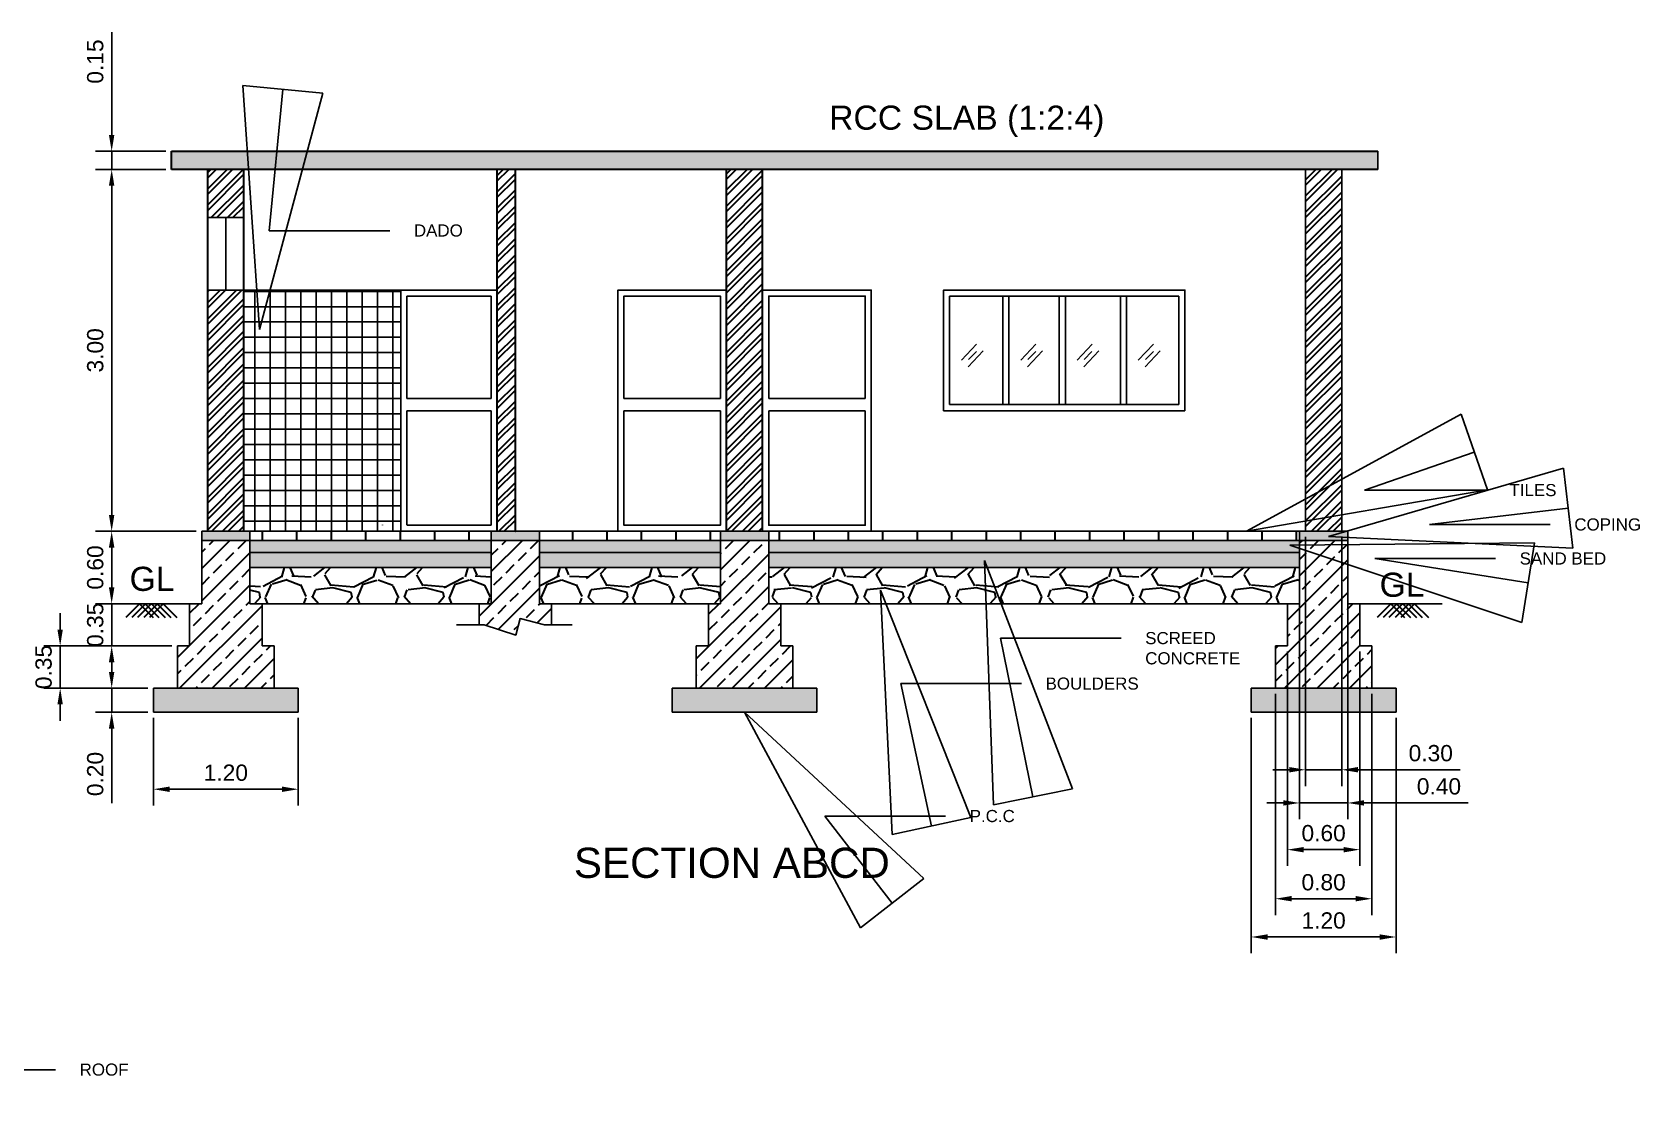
# Model space of a CAD drawing. Header units: millimetres. Extents: x -911.7 to -881.8, y -652.4 to -633.1.
# Drawn here: x -895.16 to -881.84, y -642.04 to -633.11 of the extents above; entities that cross this region are included whole.
import ezdxf
from ezdxf import colors
from ezdxf.entities.mleader import LeaderData, LeaderLine
from ezdxf.math import Vec2, Vec3

# ---------------------------------------------------------------- set-up
doc = ezdxf.new("R2010")
doc.units = ezdxf.units.MM
doc.header["$LTSCALE"] = 0.2
doc.header["$PDMODE"] = 2
for name, color, linetype in [('DIM', 31, 'Continuous'), ('door', 210, 'Continuous'), ('footing', 134, 'Continuous'), ('Hatch', 71, 'Continuous'), ('steps', 11, 'Continuous'), ('Text', 50, 'Continuous'), ('window', 20, 'Continuous')]:
    doc.layers.add(name, color=color, linetype=linetype)
doc.layers.add('wall', color=60, linetype='Continuous', lineweight=30)
doc.styles.get("Standard").update_dxf_attribs({"font": 'arial.ttf'})
doc.dimstyles.new('Copy of Standard', dxfattribs={"dimscale": 0.75, "dimtxt": 0.18, "dimasz": 0.18, "dimexe": 0.18, "dimexo": 0.0625, "dimgap": 0.09, "dimtad": 1, "dimzin": 0, "dimdsep": 46, "dimtxsty": 'Standard', "dimcen": 0.09, "dimadec": 0, "dimazin": 0, "dimtfac": 1, "dimtmove": 0, "dimatfit": 3, "dimfxl": 1, "dimtolj": 1, "dimtzin": 0, "dimarcsym": 0})

# ---------------------------------------------------------------- blocks, each defined once
blk = doc.blocks.new('_ClosedBlank')
at = {"color": 0, "linetype": 'ByBlock', "lineweight": -2}
for p, q in [((-1, 0.1667), (0, 0)), ((-1, 0.1667), (-1, -0.1667)), ((0, 0), (-1, -0.1667))]:
    blk.add_line(p, q, dxfattribs=at)
blk = doc.blocks.new('*D16')
at = {"layer": 'Defpoints', "color": 0, "ltscale": 0.2, "transparency": 16777216}
for p in [(-894.008, -634.093), (-894.504, -634.243), (-894.008, -634.243)]:
    blk.add_point(p, dxfattribs=at)
at = {"layer": 'DIM', "color": 0, "lineweight": -2, "ltscale": 0.2, "transparency": 16777216}
for p, q in [((-894.504, -633.958), (-894.504, -633.105)), ((-894.055, -634.093), (-894.639, -634.093)), ((-894.504, -634.243), (-894.504, -634.093)), ((-894.055, -634.243), (-894.639, -634.243)), ((-894.504, -634.378), (-894.504, -634.513))]:
    blk.add_line(p, q, dxfattribs=at)
at = {"layer": 'DIM', "color": 0, "ltscale": 0.2, "transparency": 16777216}
for points in [[(-894.527, -633.958), (-894.482, -633.958), (-894.504, -634.093)], [(-894.527, -634.378), (-894.482, -634.378), (-894.504, -634.243)]]:
    blk.add_solid(points, dxfattribs=at)
at = {"layer": 'DIM', "color": 0, "ltscale": 0.2, "transparency": 16777216, "insert": (-894.64, -633.349), "char_height": 0.135, "attachment_point": 5, "rotation": 90}
blk.add_mtext('\\A1;0.15', dxfattribs=at)
blk = doc.blocks.new('*D17')
at = {"layer": 'Defpoints', "color": 0, "ltscale": 0.2, "transparency": 16777216}
for p in [(-894.008, -634.243), (-894.504, -637.243), (-893.758, -637.243)]:
    blk.add_point(p, dxfattribs=at)
at = {"layer": 'DIM', "color": 0, "lineweight": -2, "ltscale": 0.2, "transparency": 16777216}
for p, q in [((-894.055, -634.243), (-894.639, -634.243)), ((-894.504, -634.378), (-894.504, -637.108)), ((-893.805, -637.243), (-894.639, -637.243))]:
    blk.add_line(p, q, dxfattribs=at)
at = {"layer": 'DIM', "color": 0, "ltscale": 0.2, "transparency": 16777216}
for points in [[(-894.527, -634.378), (-894.482, -634.378), (-894.504, -634.243)], [(-894.527, -637.108), (-894.482, -637.108), (-894.504, -637.243)]]:
    blk.add_solid(points, dxfattribs=at)
at = {"layer": 'DIM', "color": 0, "ltscale": 0.2, "transparency": 16777216, "insert": (-894.64, -635.743), "char_height": 0.135, "attachment_point": 5, "rotation": 90}
blk.add_mtext('\\A1;3.00', dxfattribs=at)
blk = doc.blocks.new('*D18')
at = {"layer": 'Defpoints', "color": 0, "ltscale": 0.2, "transparency": 16777216}
for p in [(-893.758, -637.243), (-894.504, -637.843), (-893.858, -637.843)]:
    blk.add_point(p, dxfattribs=at)
at = {"layer": 'DIM', "color": 0, "lineweight": -2, "ltscale": 0.2, "transparency": 16777216}
for p, q in [((-893.805, -637.243), (-894.639, -637.243)), ((-894.504, -637.378), (-894.504, -637.708)), ((-893.905, -637.843), (-894.639, -637.843))]:
    blk.add_line(p, q, dxfattribs=at)
at = {"layer": 'DIM', "color": 0, "ltscale": 0.2, "transparency": 16777216}
for points in [[(-894.527, -637.378), (-894.482, -637.378), (-894.504, -637.243)], [(-894.527, -637.708), (-894.482, -637.708), (-894.504, -637.843)]]:
    blk.add_solid(points, dxfattribs=at)
at = {"layer": 'DIM', "color": 0, "ltscale": 0.2, "transparency": 16777216, "insert": (-894.64, -637.543), "char_height": 0.135, "attachment_point": 5, "rotation": 90}
blk.add_mtext('\\A1;0.60', dxfattribs=at)
blk = doc.blocks.new('*D19')
at = {"layer": 'Defpoints', "color": 0, "ltscale": 0.2, "transparency": 16777216}
for p in [(-893.858, -637.843), (-894.504, -638.193), (-893.958, -638.193)]:
    blk.add_point(p, dxfattribs=at)
at = {"layer": 'DIM', "color": 0, "lineweight": -2, "ltscale": 0.2, "transparency": 16777216}
for p, q in [((-894.504, -637.708), (-894.504, -637.573)), ((-893.905, -637.843), (-894.639, -637.843)), ((-894.504, -637.843), (-894.504, -638.193)), ((-894.005, -638.193), (-894.639, -638.193)), ((-894.504, -638.328), (-894.504, -638.463))]:
    blk.add_line(p, q, dxfattribs=at)
at = {"layer": 'DIM', "color": 0, "ltscale": 0.2, "transparency": 16777216}
for points in [[(-894.527, -637.708), (-894.482, -637.708), (-894.504, -637.843)], [(-894.527, -638.328), (-894.482, -638.328), (-894.504, -638.193)]]:
    blk.add_solid(points, dxfattribs=at)
at = {"layer": 'DIM', "color": 0, "ltscale": 0.2, "transparency": 16777216, "insert": (-894.64, -638.018), "char_height": 0.135, "attachment_point": 5, "rotation": 90}
blk.add_mtext('\\A1;0.35', dxfattribs=at)
blk = doc.blocks.new('*D20')
at = {"layer": 'Defpoints', "color": 0, "ltscale": 0.2, "transparency": 16777216}
for p in [(-893.958, -638.193), (-894.931, -638.543), (-894.158, -638.543)]:
    blk.add_point(p, dxfattribs=at)
at = {"layer": 'DIM', "color": 0, "lineweight": -2, "ltscale": 0.2, "transparency": 16777216}
for p, q in [((-894.931, -638.058), (-894.931, -637.923)), ((-894.005, -638.193), (-895.066, -638.193)), ((-894.931, -638.193), (-894.931, -638.543)), ((-894.205, -638.543), (-895.066, -638.543)), ((-894.931, -638.678), (-894.931, -638.813))]:
    blk.add_line(p, q, dxfattribs=at)
at = {"layer": 'DIM', "color": 0, "ltscale": 0.2, "transparency": 16777216}
for points in [[(-894.954, -638.058), (-894.909, -638.058), (-894.931, -638.193)], [(-894.954, -638.678), (-894.909, -638.678), (-894.931, -638.543)]]:
    blk.add_solid(points, dxfattribs=at)
at = {"layer": 'DIM', "color": 0, "ltscale": 0.2, "transparency": 16777216, "insert": (-895.068, -638.368), "char_height": 0.135, "attachment_point": 5, "rotation": 90}
blk.add_mtext('\\A1;0.35', dxfattribs=at)
blk = doc.blocks.new('*D21')
at = {"layer": 'Defpoints', "color": 0, "ltscale": 0.2, "transparency": 16777216}
for p in [(-894.158, -638.543), (-894.504, -638.743), (-894.158, -638.743)]:
    blk.add_point(p, dxfattribs=at)
at = {"layer": 'DIM', "color": 0, "lineweight": -2, "ltscale": 0.2, "transparency": 16777216}
for p, q in [((-894.504, -638.408), (-894.504, -638.273)), ((-894.205, -638.543), (-894.639, -638.543)), ((-894.504, -638.543), (-894.504, -638.743)), ((-894.205, -638.743), (-894.639, -638.743)), ((-894.504, -638.878), (-894.504, -639.498))]:
    blk.add_line(p, q, dxfattribs=at)
at = {"layer": 'DIM', "color": 0, "ltscale": 0.2, "transparency": 16777216}
for points in [[(-894.527, -638.408), (-894.482, -638.408), (-894.504, -638.543)], [(-894.527, -638.878), (-894.482, -638.878), (-894.504, -638.743)]]:
    blk.add_solid(points, dxfattribs=at)
at = {"layer": 'DIM', "color": 0, "ltscale": 0.2, "transparency": 16777216, "insert": (-894.64, -639.255), "char_height": 0.135, "attachment_point": 5, "rotation": 90}
blk.add_mtext('\\A1;0.20', dxfattribs=at)
blk = doc.blocks.new('*D22')
at = {"layer": 'Defpoints', "color": 0, "ltscale": 0.2, "transparency": 16777216}
for p in [(-894.158, -638.743), (-892.958, -638.743), (-892.958, -639.381)]:
    blk.add_point(p, dxfattribs=at)
at = {"layer": 'DIM', "color": 0, "lineweight": -2, "ltscale": 0.2, "transparency": 16777216}
for p, q in [((-894.158, -638.79), (-894.158, -639.516)), ((-892.958, -638.79), (-892.958, -639.516)), ((-894.023, -639.381), (-893.093, -639.381))]:
    blk.add_line(p, q, dxfattribs=at)
at = {"layer": 'DIM', "color": 0, "ltscale": 0.2, "transparency": 16777216}
for points in [[(-894.023, -639.359), (-894.023, -639.404), (-894.158, -639.381)], [(-893.093, -639.359), (-893.093, -639.404), (-892.958, -639.381)]]:
    blk.add_solid(points, dxfattribs=at)
at = {"layer": 'DIM', "color": 0, "ltscale": 0.2, "transparency": 16777216, "insert": (-893.558, -639.245), "char_height": 0.135, "attachment_point": 5}
blk.add_mtext('\\A1;1.20', dxfattribs=at)
blk = doc.blocks.new('*D23')
at = {"layer": 'Defpoints', "color": 0, "ltscale": 0.2, "transparency": 16777216}
for p in [(-884.658, -637.318), (-884.258, -637.318), (-884.258, -639.495)]:
    blk.add_point(p, dxfattribs=at)
at = {"layer": 'DIM', "color": 0, "lineweight": -2, "ltscale": 0.2, "transparency": 16777216}
for p, q in [((-884.658, -637.365), (-884.658, -639.63)), ((-884.258, -637.365), (-884.258, -639.63)), ((-884.793, -639.495), (-884.928, -639.495)), ((-884.658, -639.495), (-884.258, -639.495)), ((-884.123, -639.495), (-883.26, -639.495))]:
    blk.add_line(p, q, dxfattribs=at)
at = {"layer": 'DIM', "color": 0, "ltscale": 0.2, "transparency": 16777216}
for points in [[(-884.793, -639.472), (-884.793, -639.517), (-884.658, -639.495)], [(-884.123, -639.472), (-884.123, -639.517), (-884.258, -639.495)]]:
    blk.add_solid(points, dxfattribs=at)
at = {"layer": 'DIM', "color": 0, "ltscale": 0.2, "transparency": 16777216, "insert": (-883.502, -639.358), "char_height": 0.135, "attachment_point": 5}
blk.add_mtext('\\A1;0.40', dxfattribs=at)
blk = doc.blocks.new('*D24')
at = {"layer": 'Defpoints', "color": 0, "ltscale": 0.2, "transparency": 16777216}
for p in [(-884.608, -637.243), (-884.308, -637.243), (-884.308, -639.22)]:
    blk.add_point(p, dxfattribs=at)
at = {"layer": 'DIM', "color": 0, "lineweight": -2, "ltscale": 0.2, "transparency": 16777216}
for p, q in [((-884.608, -637.29), (-884.608, -639.355)), ((-884.308, -637.29), (-884.308, -639.355)), ((-884.743, -639.22), (-884.878, -639.22)), ((-884.608, -639.22), (-884.308, -639.22)), ((-884.173, -639.22), (-883.327, -639.22))]:
    blk.add_line(p, q, dxfattribs=at)
at = {"layer": 'DIM', "color": 0, "ltscale": 0.2, "transparency": 16777216}
for points in [[(-884.743, -639.197), (-884.743, -639.242), (-884.608, -639.22)], [(-884.173, -639.197), (-884.173, -639.242), (-884.308, -639.22)]]:
    blk.add_solid(points, dxfattribs=at)
at = {"layer": 'DIM', "color": 0, "ltscale": 0.2, "transparency": 16777216, "insert": (-883.57, -639.083), "char_height": 0.135, "attachment_point": 5}
blk.add_mtext('\\A1;0.30', dxfattribs=at)
blk = doc.blocks.new('*D25')
at = {"layer": 'Defpoints', "color": 0, "ltscale": 0.2, "transparency": 16777216}
for p in [(-884.758, -638.193), (-884.158, -638.193), (-884.158, -639.882)]:
    blk.add_point(p, dxfattribs=at)
at = {"layer": 'DIM', "color": 0, "lineweight": -2, "ltscale": 0.2, "transparency": 16777216}
for p, q in [((-884.758, -638.24), (-884.758, -640.017)), ((-884.158, -638.24), (-884.158, -640.017)), ((-884.623, -639.882), (-884.293, -639.882))]:
    blk.add_line(p, q, dxfattribs=at)
at = {"layer": 'DIM', "color": 0, "ltscale": 0.2, "transparency": 16777216}
for points in [[(-884.623, -639.86), (-884.623, -639.905), (-884.758, -639.882)], [(-884.293, -639.86), (-884.293, -639.905), (-884.158, -639.882)]]:
    blk.add_solid(points, dxfattribs=at)
at = {"layer": 'DIM', "color": 0, "ltscale": 0.2, "transparency": 16777216, "insert": (-884.458, -639.746), "char_height": 0.135, "attachment_point": 5}
blk.add_mtext('\\A1;0.60', dxfattribs=at)
blk = doc.blocks.new('*D27')
at = {"layer": 'Defpoints', "color": 0, "ltscale": 0.2, "transparency": 16777216}
for p in [(-884.858, -638.543), (-884.058, -638.543), (-884.058, -640.289)]:
    blk.add_point(p, dxfattribs=at)
at = {"layer": 'DIM', "color": 0, "lineweight": -2, "ltscale": 0.2, "transparency": 16777216}
for p, q in [((-884.858, -638.59), (-884.858, -640.424)), ((-884.058, -638.59), (-884.058, -640.424)), ((-884.723, -640.289), (-884.193, -640.289))]:
    blk.add_line(p, q, dxfattribs=at)
at = {"layer": 'DIM', "color": 0, "ltscale": 0.2, "transparency": 16777216}
for points in [[(-884.723, -640.266), (-884.723, -640.311), (-884.858, -640.289)], [(-884.193, -640.266), (-884.193, -640.311), (-884.058, -640.289)]]:
    blk.add_solid(points, dxfattribs=at)
at = {"layer": 'DIM', "color": 0, "ltscale": 0.2, "transparency": 16777216, "insert": (-884.458, -640.153), "char_height": 0.135, "attachment_point": 5}
blk.add_mtext('\\A1;0.80', dxfattribs=at)
blk = doc.blocks.new('*D28')
at = {"layer": 'Defpoints', "color": 0, "ltscale": 0.2, "transparency": 16777216}
for p in [(-885.058, -638.743), (-883.858, -638.743), (-883.858, -640.606)]:
    blk.add_point(p, dxfattribs=at)
at = {"layer": 'DIM', "color": 0, "lineweight": -2, "ltscale": 0.2, "transparency": 16777216}
for p, q in [((-885.058, -638.79), (-885.058, -640.741)), ((-883.858, -638.79), (-883.858, -640.741)), ((-884.923, -640.606), (-883.993, -640.606))]:
    blk.add_line(p, q, dxfattribs=at)
at = {"layer": 'DIM', "color": 0, "ltscale": 0.2, "transparency": 16777216}
for points in [[(-884.923, -640.584), (-884.923, -640.629), (-885.058, -640.606)], [(-883.993, -640.584), (-883.993, -640.629), (-883.858, -640.606)]]:
    blk.add_solid(points, dxfattribs=at)
at = {"layer": 'DIM', "color": 0, "ltscale": 0.2, "transparency": 16777216, "insert": (-884.458, -640.47), "char_height": 0.135, "attachment_point": 5}
blk.add_mtext('\\A1;1.20', dxfattribs=at)

msp = doc.modelspace()

# ---------------------------------------------------------------- hatches: boundary and pattern name
at = {"layer": 'footing', "ltscale": 0.2}
h = msp.add_hatch(dxfattribs=at)
h.set_pattern_fill('AR-CONC', color=256, scale=0.0005, angle=45)
h.paths.add_polyline_path([(-893.358, -637.243), (-893.758, -637.243), (-893.758, -637.318), (-893.358, -637.318)])
h.paths.add_polyline_path([(-890.958, -637.243), (-891.158, -637.243), (-891.358, -637.243), (-891.358, -637.318), (-890.958, -637.318)])
h.paths.add_polyline_path([(-889.058, -637.243), (-889.108, -637.243), (-889.258, -637.243), (-889.458, -637.243), (-889.458, -637.318), (-889.058, -637.318)])
h.paths.add_polyline_path([(-884.258, -637.243), (-884.458, -637.243), (-884.658, -637.243), (-884.658, -637.318), (-884.258, -637.318)])
at = {"layer": 'Hatch', "ltscale": 0.2}
h = msp.add_hatch(dxfattribs=at)
h.set_pattern_fill('AR-CONC', color=256, scale=0.001, angle=45)
h.paths.add_polyline_path([(-884.008, -634.093), (-884.308, -634.093), (-894.008, -634.093), (-894.008, -634.243), (-893.708, -634.243), (-893.408, -634.243), (-884.008, -634.243)])
h.paths.add_polyline_path([(-892.958, -638.543), (-894.158, -638.543), (-894.158, -638.743), (-893.558, -638.743), (-892.958, -638.743)])
h.paths.add_polyline_path([(-888.658, -638.543), (-889.858, -638.543), (-889.858, -638.743), (-889.258, -638.743), (-888.658, -638.743)])
h.paths.add_polyline_path([(-883.858, -638.543), (-885.058, -638.543), (-885.058, -638.743), (-884.458, -638.743), (-883.858, -638.743)])
h.paths.add_polyline_path([(-891.358, -637.418), (-893.358, -637.418), (-893.358, -637.543), (-891.358, -637.543)])
h.paths.add_polyline_path([(-889.458, -637.418), (-890.958, -637.418), (-890.958, -637.543), (-889.458, -637.543)])
h.paths.add_polyline_path([(-884.658, -637.418), (-889.058, -637.418), (-889.058, -637.543), (-884.658, -637.543)])
h = msp.add_hatch(dxfattribs=at)
h.set_pattern_fill('ANSI37', color=256, scale=0.04, angle=45)
h.paths.add_polyline_path([(-892.108, -635.243), (-893.408, -635.243), (-893.408, -637.243), (-892.108, -637.243)])
at = {"layer": 'wall', "ltscale": 0.2}
h = msp.add_hatch(dxfattribs=at)
h.set_pattern_fill('ANSI32', color=256, scale=0.01)
h.paths.add_polyline_path([(-893.408, -635.243), (-893.708, -635.243), (-893.708, -637.243), (-893.408, -637.243)])
h.paths.add_polyline_path([(-893.408, -634.243), (-893.708, -634.243), (-893.708, -634.643), (-893.558, -634.643), (-893.408, -634.643)])
h.paths.add_polyline_path([(-891.158, -634.243), (-891.308, -634.243), (-891.308, -637.243), (-891.158, -637.243)])
h.paths.add_polyline_path([(-889.108, -635.243), (-889.108, -634.243), (-889.408, -634.243), (-889.408, -637.243), (-889.258, -637.243), (-889.108, -637.243)])
h.paths.add_polyline_path([(-884.308, -634.243), (-884.608, -634.243), (-884.608, -637.243), (-884.458, -637.243), (-884.308, -637.243)])
h = msp.add_hatch(dxfattribs=at)
h.set_pattern_fill('ANSI31', color=256, scale=0.09, angle=45)
h.paths.add_polyline_path([(-891.358, -637.243), (-892.108, -637.243), (-893.358, -637.243), (-893.358, -637.318), (-891.358, -637.318)])
h.paths.add_polyline_path([(-889.458, -637.243), (-890.308, -637.243), (-890.958, -637.243), (-890.958, -637.318), (-889.458, -637.318)])
h.paths.add_polyline_path([(-884.658, -637.243), (-889.058, -637.243), (-889.058, -637.318), (-884.658, -637.318)])
h = msp.add_hatch(dxfattribs=at)
h.set_pattern_fill('ANSI33', color=256, scale=0.03)
h.paths.add_polyline_path([(-893.258, -637.843), (-893.358, -637.843), (-893.358, -637.318), (-893.758, -637.318), (-893.758, -637.843), (-893.858, -637.843), (-893.858, -638.193), (-893.958, -638.193), (-893.958, -638.543), (-893.158, -638.543), (-893.158, -638.193), (-893.258, -638.193)])
h.paths.add_polyline_path([(-890.958, -637.318), (-891.358, -637.318), (-891.358, -637.843), (-891.458, -637.843), (-891.458, -638.018), (-891.417, -638.018), (-891.155, -638.104), (-891.119, -637.966), (-890.917, -638.018), (-890.858, -638.018), (-890.858, -637.843), (-890.958, -637.843)])
h.paths.add_polyline_path([(-888.958, -637.843), (-889.058, -637.843), (-889.058, -637.318), (-889.458, -637.318), (-889.458, -637.843), (-889.558, -637.843), (-889.558, -638.193), (-889.658, -638.193), (-889.658, -638.543), (-888.858, -638.543), (-888.858, -638.193), (-888.958, -638.193)])
h.paths.add_polyline_path([(-884.158, -637.843), (-884.258, -637.843), (-884.258, -637.318), (-884.658, -637.318), (-884.658, -637.843), (-884.758, -637.843), (-884.758, -638.193), (-884.858, -638.193), (-884.858, -638.543), (-884.058, -638.543), (-884.058, -638.193), (-884.158, -638.193)])
h = msp.add_hatch(dxfattribs=at)
h.set_pattern_fill('AR-SAND', color=256, scale=0.002)
h.paths.add_polyline_path([(-891.358, -637.318), (-893.358, -637.318), (-893.358, -637.418), (-891.358, -637.418)])
h.paths.add_polyline_path([(-889.458, -637.318), (-890.958, -637.318), (-890.958, -637.418), (-889.458, -637.418)])
h.paths.add_polyline_path([(-884.658, -637.318), (-889.058, -637.318), (-889.058, -637.418), (-884.658, -637.418)])
h = msp.add_hatch(dxfattribs=at)
h.set_pattern_fill('GRAVEL', color=256, scale=0.03)
h.paths.add_polyline_path([(-891.358, -637.543), (-893.358, -637.543), (-893.358, -637.843), (-891.358, -637.843)])
h.paths.add_polyline_path([(-889.458, -637.543), (-890.958, -637.543), (-890.958, -637.843), (-890.858, -637.843), (-889.458, -637.843)])
h.paths.add_polyline_path([(-884.658, -637.543), (-889.058, -637.543), (-889.058, -637.843), (-888.958, -637.843), (-884.658, -637.843)])

# ---------------------------------------------------------------- linework, layer by layer
at = {"layer": 'door', "ltscale": 0.2}
for p, q in [((-892.058, -636.143), (-891.358, -636.143)), ((-890.258, -636.143), (-889.458, -636.143)), ((-889.058, -636.143), (-888.258, -636.143)), ((-892.058, -636.243), (-891.358, -636.243)), ((-890.258, -636.243), (-889.458, -636.243)), ((-889.058, -636.243), (-888.258, -636.243)), ((-891.358, -637.193), (-892.058, -637.193))]:
    msp.add_line(p, q, dxfattribs=at)
for points in [[(-892.108, -637.243), (-892.108, -635.243)], [(-892.108, -635.243), (-891.308, -635.243)], [(-891.308, -635.243), (-891.308, -637.243)], [(-892.058, -636.143), (-892.058, -635.293)], [(-892.058, -635.293), (-891.358, -635.293)], [(-891.358, -635.293), (-891.358, -636.143)], [(-890.258, -636.143), (-890.258, -635.293), (-889.458, -635.293), (-889.458, -636.143)], [(-889.058, -636.143), (-889.058, -635.293), (-888.258, -635.293), (-888.258, -636.143)], [(-892.058, -637.19), (-892.058, -636.243)], [(-891.358, -636.243), (-891.358, -637.178)], [(-889.458, -636.243), (-889.458, -637.193), (-890.258, -637.193), (-890.258, -636.243)], [(-888.258, -636.243), (-888.258, -637.193), (-889.058, -637.193), (-889.058, -636.243)], [(-892.258, -637.193), (-892.258, -637.19)], [(-891.308, -637.243), (-892.108, -637.243)], [(-891.358, -637.178), (-891.358, -637.193)]]:
    msp.add_lwpolyline(points, dxfattribs=at)
for points in [[(-890.308, -637.243), (-890.308, -635.243), (-889.408, -635.243), (-889.408, -637.243)], [(-889.108, -637.243), (-889.108, -635.243), (-888.208, -635.243), (-888.208, -637.243)]]:
    msp.add_lwpolyline(points, close=True, dxfattribs=at)
at = {"layer": 'footing', "ltscale": 0.2}
for p, q in [((-884.008, -634.093), (-884.008, -634.093)), ((-884.008, -634.093), (-884.008, -634.243)), ((-884.458, -637.243), (-893.758, -637.243)), ((-893.758, -637.243), (-893.758, -637.843)), ((-893.558, -637.243), (-893.358, -637.243)), ((-893.358, -637.243), (-893.358, -637.843)), ((-891.158, -637.243), (-891.358, -637.243)), ((-891.358, -637.243), (-891.358, -637.843)), ((-891.158, -637.243), (-890.958, -637.243)), ((-890.958, -637.243), (-890.958, -637.843)), ((-889.258, -637.243), (-889.458, -637.243)), ((-889.458, -637.243), (-889.458, -637.843)), ((-889.258, -637.243), (-889.058, -637.243)), ((-889.058, -637.243), (-889.058, -637.843)), ((-884.658, -637.243), (-884.658, -637.843)), ((-884.458, -637.243), (-884.258, -637.243)), ((-884.258, -637.243), (-884.258, -637.843)), ((-893.358, -637.318), (-893.758, -637.318)), ((-893.358, -637.318), (-884.658, -637.318)), ((-884.658, -637.318), (-884.258, -637.318)), ((-893.358, -637.418), (-891.358, -637.418)), ((-893.358, -637.543), (-891.358, -637.543)), ((-890.958, -637.418), (-889.458, -637.418)), ((-890.958, -637.543), (-889.458, -637.543)), ((-889.058, -637.418), (-884.658, -637.418)), ((-889.058, -637.543), (-884.658, -637.543)), ((-893.858, -637.843), (-894.486, -637.843)), ((-893.758, -637.843), (-893.858, -637.843)), ((-893.858, -637.843), (-893.858, -638.193)), ((-893.358, -637.843), (-891.358, -637.843)), ((-893.258, -637.843), (-893.258, -638.193)), ((-891.358, -637.843), (-891.458, -637.843)), ((-891.458, -637.843), (-891.458, -638.018)), ((-890.958, -637.843), (-890.858, -637.843)), ((-890.958, -637.843), (-889.458, -637.843)), ((-890.858, -637.843), (-890.858, -638.018)), ((-889.458, -637.843), (-889.558, -637.843)), ((-889.558, -637.843), (-889.558, -638.193)), ((-889.058, -637.843), (-888.958, -637.843)), ((-889.058, -637.843), (-884.658, -637.843)), ((-888.958, -637.843), (-888.958, -638.193)), ((-884.758, -637.843), (-884.758, -638.193)), ((-884.258, -637.843), (-884.158, -637.843)), ((-884.158, -637.843), (-884.158, -638.193)), ((-884.158, -637.843), (-883.475, -637.843)), ((-893.858, -638.193), (-893.958, -638.193)), ((-893.958, -638.193), (-893.958, -638.543)), ((-893.258, -638.193), (-893.158, -638.193)), ((-893.158, -638.193), (-893.158, -638.543)), ((-889.558, -638.193), (-889.658, -638.193)), ((-889.658, -638.193), (-889.658, -638.543)), ((-888.958, -638.193), (-888.858, -638.193)), ((-888.858, -638.193), (-888.858, -638.543)), ((-884.758, -638.193), (-884.858, -638.193)), ((-884.858, -638.193), (-884.858, -638.543)), ((-884.158, -638.193), (-884.058, -638.193)), ((-884.058, -638.193), (-884.058, -638.543)), ((-892.958, -638.543), (-894.158, -638.543)), ((-894.158, -638.543), (-894.158, -638.743)), ((-892.958, -638.543), (-892.958, -638.743)), ((-888.658, -638.543), (-889.858, -638.543)), ((-889.858, -638.543), (-889.858, -638.743)), ((-888.658, -638.543), (-888.658, -638.743)), ((-883.858, -638.543), (-885.058, -638.543)), ((-885.058, -638.543), (-885.058, -638.743)), ((-883.858, -638.543), (-883.858, -638.743)), ((-894.158, -638.743), (-893.558, -638.743)), ((-892.958, -638.743), (-893.558, -638.743)), ((-889.858, -638.743), (-889.258, -638.743)), ((-888.658, -638.743), (-889.258, -638.743)), ((-885.058, -638.743), (-884.458, -638.743)), ((-883.858, -638.743), (-884.458, -638.743))]:
    msp.add_line(p, q, dxfattribs=at)
at = {"layer": 'footing', "linetype": 'Continuous', "ltscale": 0.2}
msp.add_lwpolyline([(-891.645, -638.018), (-891.417, -638.018), (-891.155, -638.104), (-891.119, -637.966), (-890.917, -638.018), (-890.688, -638.018)], dxfattribs=at)
at = {"layer": 'Hatch', "ltscale": 0.2}
for p, q in [((-884.608, -637.243), (-884.608, -634.243)), ((-884.308, -637.243), (-884.308, -634.243)), ((-892.108, -635.243), (-893.408, -635.243))]:
    msp.add_line(p, q, dxfattribs=at)
at = {"layer": 'steps', "ltscale": 0.2}
for p, q in [((-887.46, -635.823), (-887.335, -635.691)), ((-887.405, -635.879), (-887.279, -635.747)), ((-887.402, -635.819), (-887.336, -635.753)), ((-886.969, -635.823), (-886.843, -635.691)), ((-886.913, -635.879), (-886.787, -635.747)), ((-886.91, -635.819), (-886.844, -635.753)), ((-886.502, -635.823), (-886.377, -635.691)), ((-886.446, -635.879), (-886.321, -635.747)), ((-886.443, -635.819), (-886.378, -635.753)), ((-885.994, -635.823), (-885.868, -635.691)), ((-885.938, -635.879), (-885.812, -635.747)), ((-885.935, -635.819), (-885.869, -635.753))]:
    msp.add_line(p, q, dxfattribs=at)
at = {"layer": 'wall', "ltscale": 0.2}
for p, q in [((-894.008, -634.243), (-894.008, -634.093)), ((-894.008, -634.093), (-884.308, -634.093)), ((-884.308, -634.093), (-884.008, -634.093)), ((-893.708, -634.243), (-894.008, -634.243)), ((-893.708, -637.243), (-893.708, -634.243)), ((-893.408, -634.243), (-893.708, -634.243)), ((-893.408, -637.243), (-893.408, -634.243)), ((-884.008, -634.243), (-893.408, -634.243)), ((-891.308, -637.243), (-891.308, -634.243)), ((-891.308, -637.243), (-891.308, -634.243)), ((-891.158, -634.243), (-891.308, -634.243)), ((-891.158, -637.243), (-891.158, -634.243)), ((-889.408, -637.243), (-889.408, -634.243)), ((-889.108, -634.243), (-889.408, -634.243)), ((-889.108, -637.243), (-889.108, -634.243)), ((-894.274, -637.843), (-894.388, -637.957)), ((-894.274, -637.843), (-894.388, -637.957)), ((-894.224, -637.843), (-894.338, -637.957)), ((-894.224, -637.843), (-894.338, -637.957)), ((-894.176, -637.843), (-894.29, -637.957)), ((-894.176, -637.843), (-894.29, -637.957)), ((-894.274, -637.843), (-894.16, -637.957)), ((-894.274, -637.843), (-894.16, -637.957)), ((-894.124, -637.843), (-894.238, -637.957)), ((-894.124, -637.843), (-894.238, -637.957)), ((-894.226, -637.843), (-894.112, -637.957)), ((-894.226, -637.843), (-894.112, -637.957)), ((-894.076, -637.843), (-894.19, -637.957)), ((-894.076, -637.843), (-894.19, -637.957)), ((-894.174, -637.843), (-894.06, -637.957)), ((-894.174, -637.843), (-894.06, -637.957)), ((-894.126, -637.843), (-894.013, -637.957)), ((-894.126, -637.843), (-894.013, -637.957)), ((-894.076, -637.843), (-893.963, -637.957)), ((-894.076, -637.843), (-893.963, -637.957)), ((-883.901, -637.843), (-884.015, -637.957)), ((-883.901, -637.843), (-884.015, -637.957)), ((-883.851, -637.843), (-883.965, -637.957)), ((-883.851, -637.843), (-883.965, -637.957)), ((-883.803, -637.843), (-883.917, -637.957)), ((-883.803, -637.843), (-883.917, -637.957)), ((-883.901, -637.843), (-883.787, -637.957)), ((-883.901, -637.843), (-883.787, -637.957)), ((-883.751, -637.843), (-883.865, -637.957)), ((-883.751, -637.843), (-883.865, -637.957)), ((-883.853, -637.843), (-883.739, -637.957)), ((-883.853, -637.843), (-883.739, -637.957)), ((-883.704, -637.843), (-883.817, -637.957)), ((-883.704, -637.843), (-883.817, -637.957)), ((-883.801, -637.843), (-883.687, -637.957)), ((-883.801, -637.843), (-883.687, -637.957)), ((-883.754, -637.843), (-883.64, -637.957)), ((-883.754, -637.843), (-883.64, -637.957)), ((-883.704, -637.843), (-883.59, -637.957)), ((-883.704, -637.843), (-883.59, -637.957))]:
    msp.add_line(p, q, dxfattribs=at)
at = {"layer": 'window', "ltscale": 0.2}
for p, q in [((-893.558, -634.643), (-893.708, -634.643)), ((-893.558, -635.243), (-893.558, -634.643)), ((-893.558, -634.643), (-893.408, -634.643)), ((-893.408, -635.243), (-893.708, -635.243)), ((-893.708, -635.243), (-893.558, -635.243)), ((-887.116, -635.293), (-887.116, -636.193)), ((-887.066, -635.293), (-887.066, -636.193)), ((-886.649, -635.293), (-886.649, -636.193)), ((-886.599, -635.293), (-886.599, -636.193)), ((-886.141, -635.293), (-886.141, -636.193)), ((-886.091, -635.293), (-886.091, -636.193))]:
    msp.add_line(p, q, dxfattribs=at)
msp.add_lwpolyline([(-885.608, -636.243), (-887.608, -636.243), (-887.608, -635.243), (-885.608, -635.243)], close=True, dxfattribs=at)
for points in [[(-887.558, -636.193), (-887.558, -635.293)], [(-887.558, -635.293), (-885.658, -635.293)], [(-885.658, -635.293), (-885.658, -636.193)], [(-885.658, -636.193), (-887.558, -636.193)]]:
    msp.add_lwpolyline(points, dxfattribs=at)

# ---------------------------------------------------------------- texts
at = {"layer": 'Text', "ltscale": 0.2}
for s, height, p in [('RCC SLAB (1:2:4)', 0.2, (-888.557, -633.914)), ('GL', 0.2, (-894.356, -637.737)), ('GL', 0.2, (-883.994, -637.786)), ('SECTION ABCD', 0.25, (-890.673, -640.116))]:
    msp.add_text(s, height=height, dxfattribs=at).set_placement(p)

# ---------------------------------------------------------------- dimensions: what is measured, and where the dimension line sits
at = {"layer": 'DIM', "ltscale": 0.2}
for base, p1, p2, picture, middle in [((-894.504, -634.243), (-894.008, -634.093), (-894.008, -634.243), '*D16', (-894.504, -633.349)), ((-894.931, -638.543), (-893.958, -638.193), (-894.158, -638.543), '*D20', (-894.931, -638.368))]:
    dim = msp.add_linear_dim(base=base, p1=p1, p2=p2, angle=90, dimstyle='Copy of Standard', dxfattribs=at)
    dim.commit()
    dim.dimension.update_dxf_attribs({"geometry": picture, "text_midpoint": middle, "dimtype": 160})
for base, p1, p2, picture, middle in [((-894.504, -637.243), (-894.008, -634.243), (-893.758, -637.243), '*D17', (-894.64, -635.743)), ((-894.504, -637.843), (-893.758, -637.243), (-893.858, -637.843), '*D18', (-894.64, -637.543)), ((-894.504, -638.743), (-894.158, -638.543), (-894.158, -638.743), '*D21', (-894.64, -639.255))]:
    dim = msp.add_linear_dim(base=base, p1=p1, p2=p2, angle=90, dimstyle='Copy of Standard', dxfattribs=at)
    dim.commit()
    dim.dimension.update_dxf_attribs({"geometry": picture, "text_midpoint": middle})
for base, p1, p2, picture, middle in [((-884.308, -639.22), (-884.608, -637.243), (-884.308, -637.243), '*D24', (-883.57, -639.22)), ((-884.258, -639.495), (-884.658, -637.318), (-884.258, -637.318), '*D23', (-883.502, -639.495))]:
    dim = msp.add_linear_dim(base=base, p1=p1, p2=p2, dimstyle='Copy of Standard', dxfattribs=at)
    dim.commit()
    dim.dimension.update_dxf_attribs({"geometry": picture, "text_midpoint": middle, "dimtype": 160})
dim = msp.add_linear_dim(base=(-894.504, -638.193), p1=(-893.858, -637.843), p2=(-893.958, -638.193), angle=90, dimstyle='Copy of Standard', override={"dimtad": 3}, dxfattribs=at)
dim.commit()
dim.dimension.update_dxf_attribs({"geometry": '*D19', "text_midpoint": (-894.504, -638.018), "dimtype": 160})
for base, p1, p2, picture, middle in [((-884.158, -639.882), (-884.758, -638.193), (-884.158, -638.193), '*D25', (-884.458, -639.746)), ((-884.058, -640.289), (-884.858, -638.543), (-884.058, -638.543), '*D27', (-884.458, -640.153)), ((-892.958, -639.381), (-894.158, -638.743), (-892.958, -638.743), '*D22', (-893.558, -639.245)), ((-883.858, -640.606), (-885.058, -638.743), (-883.858, -638.743), '*D28', (-884.458, -640.47))]:
    dim = msp.add_linear_dim(base=base, p1=p1, p2=p2, dimstyle='Copy of Standard', dxfattribs=at)
    dim.commit()
    dim.dimension.update_dxf_attribs({"geometry": picture, "text_midpoint": middle})

# ---------------------------------------------------------------- leaders
ml = msp.add_multileader_mtext('Standard', dxfattribs=at)
ml.set_content('DADO', color=256)
ml.set_leader_properties()
ml.set_arrow_properties(name='CLOSEDBLANK')
ml.build(insert=Vec2(0, 0))
ml.multileader.update_dxf_attribs({"dogleg_length": 1, "arrow_head_size": 2})
ctx = ml.context
ctx.base_point, ctx.char_height, ctx.arrow_head_size, ctx.landing_gap_size, ctx.plane_origin = Vec3(-892.199, -634.751), 0.1005, 2, 0.2, Vec3(-893.142, -635.964)
notes = []
notes.append((ctx, [(0, (1, 1, 0), (-893.199, -634.751), (1, 0), 1, [(0, [(-893.278, -635.57)], 0, [])])]))
ctx.mtext.insert, ctx.mtext.flow_direction = Vec3(-891.999, -634.699), 5
ml = msp.add_multileader_mtext('Standard', dxfattribs=at)
ml.set_content('TILES', color=256)
ml.set_leader_properties()
ml.set_arrow_properties(name='CLOSEDBLANK')
ml.build(insert=Vec2(0, 0))
ml.multileader.update_dxf_attribs({"dogleg_length": 1, "arrow_head_size": 2})
ctx = ml.context
ctx.base_point, ctx.char_height, ctx.arrow_head_size, ctx.landing_gap_size, ctx.plane_origin = Vec3(-883.118, -636.902), 0.1005, 2, 0.2, Vec3(-885.098, -637.243)
notes.append((ctx, [(0, (1, 1, 0), (-884.118, -636.902), (1, 0), 1, [(0, [(-885.098, -637.243)], 0, [])])]))
ctx.mtext.insert, ctx.mtext.flow_direction = Vec3(-882.918, -636.851), 5
ml = msp.add_multileader_mtext('Standard', dxfattribs=at)
ml.set_content('COPING', color=256)
ml.set_leader_properties()
ml.set_arrow_properties(name='CLOSEDBLANK')
ml.build(insert=Vec2(0, 0))
ml.multileader.update_dxf_attribs({"dogleg_length": 1, "arrow_head_size": 2})
ctx = ml.context
ctx.base_point, ctx.char_height, ctx.arrow_head_size, ctx.landing_gap_size, ctx.plane_origin = Vec3(-882.58, -637.187), 0.1005, 2, 0.2, Vec3(-884.418, -637.286)
notes.append((ctx, [(0, (1, 1, 0), (-883.58, -637.187), (1, 0), 1, [(0, [(-884.418, -637.286)], 0, [])])]))
ctx.mtext.insert, ctx.mtext.flow_direction = Vec3(-882.38, -637.136), 5
ml = msp.add_multileader_mtext('Standard', dxfattribs=at)
ml.set_content('SAND BED', color=256)
ml.set_leader_properties()
ml.set_arrow_properties(name='CLOSEDBLANK')
ml.build(insert=Vec2(0, 0))
ml.multileader.update_dxf_attribs({"dogleg_length": 1, "arrow_head_size": 2})
ctx = ml.context
ctx.base_point, ctx.char_height, ctx.arrow_head_size, ctx.landing_gap_size, ctx.plane_origin = Vec3(-883.033, -637.469), 0.1005, 2, 0.2, Vec3(-884.63, -637.468)
notes.append((ctx, [(0, (1, 1, 0), (-884.033, -637.469), (1, 0), 1, [(0, [(-884.738, -637.358)], 0, [])])]))
ctx.mtext.insert, ctx.mtext.flow_direction = Vec3(-882.833, -637.418), 5
ml = msp.add_multileader_mtext('Standard', dxfattribs=at)
ml.set_content('SCREED\\PCONCRETE', color=256)
ml.set_leader_properties()
ml.set_arrow_properties(name='CLOSEDBLANK')
ml.build(insert=Vec2(0, 0))
ml.multileader.update_dxf_attribs({"dogleg_length": 1, "arrow_head_size": 2})
ctx = ml.context
ctx.base_point, ctx.char_height, ctx.arrow_head_size, ctx.landing_gap_size, ctx.plane_origin = Vec3(-886.137, -638.129), 0.1005, 2, 0.2, Vec3(-887.109, -637.485)
notes.append((ctx, [(0, (1, 1, 0), (-887.137, -638.129), (1, 0), 1, [(0, [(-887.269, -637.485)], 0, [])])]))
ctx.mtext.insert, ctx.mtext.flow_direction = Vec3(-885.937, -638.078), 5
ml = msp.add_multileader_mtext('Standard', dxfattribs=at)
ml.set_content('BOULDERS', color=256)
ml.set_leader_properties()
ml.set_arrow_properties(name='CLOSEDBLANK')
ml.build(insert=Vec2(0, 0))
ml.multileader.update_dxf_attribs({"dogleg_length": 1, "arrow_head_size": 2})
ctx = ml.context
ctx.base_point, ctx.char_height, ctx.arrow_head_size, ctx.landing_gap_size, ctx.plane_origin = Vec3(-886.963, -638.506), 0.1005, 2, 0.2, Vec3(-888.13, -637.731)
notes.append((ctx, [(0, (1, 1, 0), (-887.963, -638.506), (1, 0), 1, [(0, [(-888.13, -637.731)], 0, [])])]))
ctx.mtext.insert, ctx.mtext.flow_direction = Vec3(-886.763, -638.455), 5
ml = msp.add_multileader_mtext('Standard', dxfattribs=at)
ml.set_content('P.C.C', color=256)
ml.set_leader_properties()
ml.set_arrow_properties(name='CLOSEDBLANK')
ml.build(insert=Vec2(0, 0))
ml.multileader.update_dxf_attribs({"dogleg_length": 1, "arrow_head_size": 2})
ctx = ml.context
ctx.base_point, ctx.char_height, ctx.arrow_head_size, ctx.landing_gap_size, ctx.plane_origin = Vec3(-887.592, -639.604), 0.1005, 2, 0.2, Vec3(-889.258, -638.743)
notes.append((ctx, [(0, (1, 1, 0), (-888.592, -639.604), (1, 0), 1, [(0, [(-889.258, -638.743)], 0, [])])]))
ctx.mtext.insert, ctx.mtext.flow_direction = Vec3(-887.392, -639.553), 5
ml = msp.add_multileader_mtext('Standard', dxfattribs=at)
ml.set_content('ROOF', color=256)
ml.set_leader_properties()
ml.set_arrow_properties(name='CLOSEDBLANK')
ml.build(insert=Vec2(0, 0))
ml.multileader.update_dxf_attribs({"dogleg_length": 1, "arrow_head_size": 2})
ctx = ml.context
ctx.base_point, ctx.char_height, ctx.arrow_head_size, ctx.landing_gap_size, ctx.plane_origin = Vec3(-894.97, -641.706), 0.1005, 2, 0.2, Vec3(-898.71, -641.706)
notes.append((ctx, [(0, (1, 1, 0), (-895.97, -641.706), (1, 0), 1, [(0, [(-898.71, -641.706)], 0, [])])]))
ctx.mtext.insert, ctx.mtext.flow_direction = Vec3(-894.77, -641.655), 5
for ctx, leaders in notes:
    for number, flags, end, landing, length, lines in leaders:
        leader = LeaderData()
        leader.index, (leader.has_last_leader_line, leader.has_dogleg_vector, leader.attachment_direction) = number, flags
        leader.last_leader_point, leader.dogleg_vector, leader.dogleg_length = Vec3(end), Vec3(landing), length
        for number, points, colour, breaks in lines:
            line = LeaderLine()
            line.index, line.vertices, line.color, line.breaks = number, Vec3.list(points), colors.encode_raw_color(colour), breaks
            leader.lines.append(line)
        ctx.leaders.append(leader)

doc.saveas('drawing.dxf')
